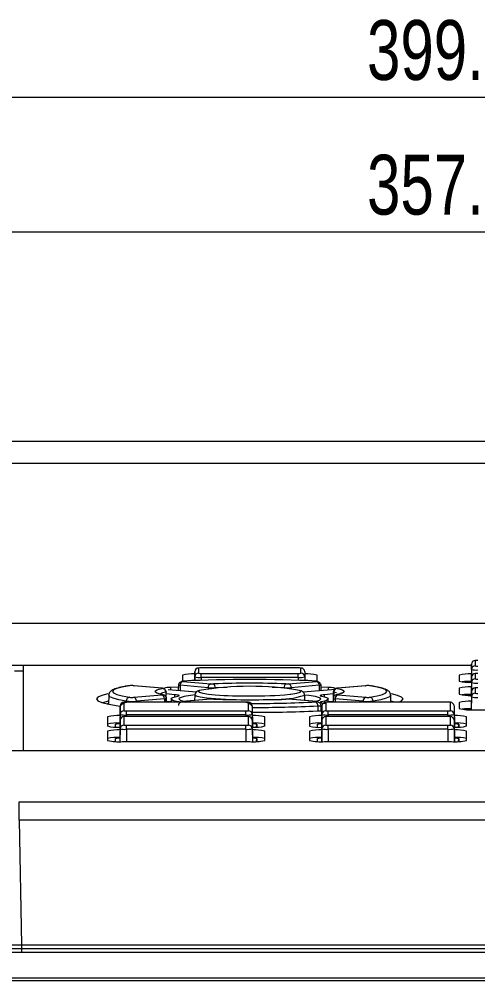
# Model space of a CAD drawing. Header units: millimetres. Extents: x 56 to 1167, y 133 to 726.
# Drawn here: x 200.2 to 261.5, y 185.2 to 313.7 of the extents above; entities that cross this region are included whole.
import ezdxf

# ---------------------------------------------------------------- set-up
doc = ezdxf.new("R2010")
doc.units = ezdxf.units.MM
doc.styles.add('SLDTEXTSTYLE0', font='TXT', dxfattribs={"width": 0.75})
doc.dimstyles.new('SLDDIMSTYLE0', dxfattribs={"dimtxt": 8, "dimasz": 3.302, "dimexe": 0, "dimexo": 0.0625, "dimgap": 2, "dimtad": 1, "dimrnd": 1e-09, "dimzin": 4, "dimdsep": 46, "dimtxsty": 'SLDTEXTSTYLE0', "dimsah": 1, "dimcen": 0.09, "dimadec": 0, "dimazin": 1, "dimtfac": 1, "dimtofl": 0, "dimtmove": 0, "dimatfit": 3, "dimfxl": 1, "dimfrac": 2, "dimtolj": 1, "dimtzin": 12, "dimarcsym": 0})
doc.dimstyles.new('SLDDIMSTYLE1', dxfattribs={"dimtxt": 8, "dimasz": 3.302, "dimexe": 0, "dimexo": 0.0625, "dimgap": 2, "dimtad": 1, "dimrnd": 1e-09, "dimzin": 12, "dimdsep": 46, "dimtxsty": 'SLDTEXTSTYLE0', "dimsah": 1, "dimcen": 0.09, "dimadec": 0, "dimazin": 3, "dimtfac": 1, "dimtofl": 0, "dimtmove": 0, "dimatfit": 3, "dimfxl": 1, "dimfrac": 2, "dimtolj": 1, "dimtzin": 12, "dimarcsym": 0})

# ---------------------------------------------------------------- blocks, each defined once
blk = doc.blocks.new('_D')
at = {"color": 7, "linetype": 'Continuous', "lineweight": 0}
for p, q in [((55.57, 188.69), (55.57, 304.3)), ((455.27, 188.69), (455.27, 304.3)), ((55.57, 303.3), (455.27, 303.3))]:
    blk.add_line(p, q, dxfattribs=at)
for points in [[(55.57, 303.3), (58.87, 301.55), (58.87, 305.05)], [(455.27, 303.3), (451.97, 305.05), (451.97, 301.55)]]:
    blk.add_solid(points, dxfattribs=at)
at = {"color": 7, "linetype": 'Continuous', "lineweight": 0, "insert": (246.71, 313.62), "char_height": 8, "attachment_point": 1, "style": 'SLDTEXTSTYLE0'}
blk.add_mtext('399.70', dxfattribs=at)
blk = doc.blocks.new('_D_1')
at = {"color": 7, "linetype": 'Continuous', "lineweight": 0}
for p, q in [((76.45, 255.82), (76.45, 286.3)), ((434.4, 255.82), (434.4, 286.3)), ((76.45, 285.3), (434.4, 285.3))]:
    blk.add_line(p, q, dxfattribs=at)
for points in [[(76.45, 285.3), (79.75, 283.55), (79.75, 287.05)], [(434.4, 285.3), (431.1, 287.05), (431.1, 283.55)]]:
    blk.add_solid(points, dxfattribs=at)
at = {"color": 7, "linetype": 'Continuous', "lineweight": 0, "insert": (246.71, 295.62), "char_height": 8, "attachment_point": 1, "style": 'SLDTEXTSTYLE0'}
blk.add_mtext('357.95', dxfattribs=at)

msp = doc.modelspace()

# ---------------------------------------------------------------- linework, layer by layer
at = {"color": 7, "linetype": 'Continuous', "lineweight": 15}
for p, q in [((431.894, 257.304), (78.953, 257.304)), ((431.97, 254.342), (78.877, 254.342)), ((261.185, 227.995), (261.185, 227.298)), ((190.424, 227.362), (260.682, 227.362)), ((200.758, 227.358), (199.558, 227.358)), ((200.758, 226.561), (199.558, 226.561)), ((200.758, 215.988), (200.758, 227.358)), ((223.667, 226.509), (223.647, 225.326)), ((223.667, 225.812), (223.667, 226.509)), ((224.167, 226.999), (224.167, 226.302)), ((237.519, 227.031), (224.519, 227.031)), ((237.519, 227.03), (224.519, 227.03)), ((224.519, 225.738), (224.519, 226.271)), ((224.519, 226.271), (237.519, 226.271)), ((237.519, 225.738), (237.519, 226.271)), ((237.87, 226.302), (237.87, 226.999)), ((238.37, 226.509), (238.37, 225.812)), ((238.37, 226.509), (238.391, 225.326)), ((260.685, 227.506), (260.642, 225.091)), ((260.685, 226.808), (260.685, 227.506)), ((261.185, 226.252), (261.185, 225.555)), ((222.019, 226.046), (222.019, 225.262)), ((222.079, 225.213), (225.82, 224.887)), ((237.519, 225.738), (224.519, 225.738)), ((236.217, 224.887), (239.959, 225.213)), ((240.019, 225.262), (240.019, 226.046)), ((259.019, 226.046), (259.019, 225.262)), ((260.685, 225.763), (260.642, 223.348)), ((260.685, 225.065), (260.685, 225.763)), ((219.247, 224.314), (215.505, 224.64)), ((219.29, 224.314), (215.548, 224.64)), ((219.873, 222.448), (219.849, 223.803)), ((220.098, 224.125), (223.883, 223.795)), ((221.471, 224.446), (220.484, 224.398)), ((221.476, 224.746), (221.463, 224.006)), ((221.476, 224.746), (221.477, 224.75)), ((225.467, 224.367), (221.725, 224.693)), ((240.312, 224.693), (236.571, 224.367)), ((238.167, 223.796), (241.94, 224.125)), ((240.56, 224.751), (240.562, 224.746)), ((240.575, 224.006), (240.562, 224.746)), ((241.553, 224.398), (240.567, 224.446)), ((242.188, 223.803), (242.164, 222.448)), ((246.489, 224.64), (242.748, 224.314)), ((246.533, 224.64), (242.791, 224.314)), ((259.019, 224.303), (259.019, 223.519)), ((260.685, 223.845), (260.642, 221.43)), ((260.685, 223.148), (260.685, 223.845)), ((261.185, 224.335), (261.185, 223.637)), ((212.153, 222.568), (211.331, 222.367)), ((212.167, 223.374), (212.146, 222.167)), ((214.185, 222.417), (214.185, 221.284)), ((230.519, 222.448), (214.519, 222.448)), ((230.519, 222.446), (214.519, 222.446)), ((215.505, 223.082), (219.247, 223.408)), ((219.6, 222.888), (215.858, 222.562)), ((219.858, 222.448), (219.849, 222.941)), ((221.005, 223.43), (219.854, 223.53)), ((220.519, 222.476), (219.872, 222.532)), ((220.519, 222.865), (220.519, 222.448)), ((225.777, 222.835), (222.035, 222.509)), ((225.82, 222.835), (222.079, 222.509)), ((222.158, 222.461), (222.423, 222.448)), ((223.667, 223.373), (223.655, 222.65)), ((226.203, 222.842), (226.239, 222.841)), ((230.853, 221.284), (230.853, 222.417)), ((235.799, 222.841), (235.835, 222.842)), ((239.959, 222.509), (236.217, 222.835)), ((240.002, 222.509), (236.261, 222.835)), ((238.383, 222.65), (238.37, 223.373)), ((242.183, 223.53), (241.033, 223.43)), ((241.185, 222.417), (241.185, 221.284)), ((241.519, 222.448), (241.519, 222.865)), ((242.166, 222.532), (241.519, 222.476)), ((257.519, 222.448), (241.519, 222.448)), ((257.519, 222.446), (241.519, 222.446)), ((242.188, 222.941), (242.179, 222.448)), ((246.179, 222.562), (242.437, 222.888)), ((242.791, 223.408), (246.533, 223.082)), ((249.886, 222.448), (249.87, 223.374)), ((250.412, 222.448), (249.884, 222.568)), ((257.853, 221.284), (257.853, 222.417)), ((211.961, 222.207), (212.148, 222.279)), ((213.432, 221.947), (213.685, 221.918)), ((213.685, 221.928), (213.635, 219.077)), ((213.685, 220.795), (213.685, 221.928)), ((214.519, 220.722), (214.519, 221.255)), ((214.519, 221.255), (230.519, 221.255)), ((230.519, 220.722), (230.519, 221.255)), ((231.353, 221.928), (231.353, 220.795)), ((231.353, 221.928), (231.403, 219.077)), ((240.562, 221.998), (240.56, 221.994)), ((240.574, 221.284), (240.562, 221.998)), ((240.681, 221.715), (240.567, 221.725)), ((240.685, 221.928), (240.635, 219.077)), ((240.685, 220.795), (240.685, 221.928)), ((241.033, 222.3), (241.182, 222.287)), ((241.519, 220.722), (241.519, 221.255)), ((241.519, 221.255), (257.519, 221.255)), ((257.519, 220.722), (257.519, 221.255)), ((258.353, 221.928), (258.353, 220.795)), ((258.353, 221.928), (258.403, 219.077)), ((259.019, 222.386), (259.019, 221.601)), ((261.019, 221.427), (267.676, 221.427)), ((212.019, 220.468), (212.019, 219.248)), ((213.685, 220.01), (213.635, 217.16)), ((213.685, 218.877), (213.685, 220.01)), ((214.185, 220.5), (214.185, 219.367)), ((230.519, 220.722), (214.519, 220.722)), ((230.519, 220.531), (214.519, 220.531)), ((230.519, 220.529), (214.519, 220.529)), ((230.853, 219.367), (230.853, 220.5)), ((231.353, 220.01), (231.353, 218.877)), ((231.353, 220.01), (231.403, 217.16)), ((233.019, 219.248), (233.019, 220.468)), ((239.019, 220.468), (239.019, 219.248)), ((240.685, 220.01), (240.635, 217.16)), ((240.685, 218.877), (240.685, 220.01)), ((241.185, 220.5), (241.185, 219.367)), ((257.519, 220.722), (241.519, 220.722)), ((257.519, 220.531), (241.519, 220.531)), ((257.519, 220.529), (241.519, 220.529)), ((257.853, 219.367), (257.853, 220.5)), ((258.353, 220.01), (258.353, 218.877)), ((258.353, 220.01), (258.403, 217.16)), ((260.019, 219.248), (260.019, 220.468)), ((212.019, 218.551), (212.019, 217.331)), ((213.071, 219.095), (213.071, 219.472)), ((214.519, 218.805), (214.519, 219.338)), ((214.519, 219.338), (230.519, 219.338)), ((230.519, 218.805), (214.519, 218.805)), ((230.519, 218.805), (230.519, 219.338)), ((231.966, 219.472), (231.966, 219.095)), ((233.019, 217.331), (233.019, 218.551)), ((239.019, 218.551), (239.019, 217.331)), ((240.071, 219.095), (240.071, 219.472)), ((241.519, 218.805), (241.519, 219.338)), ((241.519, 219.338), (257.519, 219.338)), ((257.519, 218.805), (241.519, 218.805)), ((257.519, 218.805), (257.519, 219.338)), ((258.966, 219.472), (258.966, 219.095)), ((260.019, 217.331), (260.019, 218.551)), ((213.071, 217.177), (213.071, 217.555)), ((231.966, 217.555), (231.966, 217.177)), ((240.071, 217.177), (240.071, 217.555)), ((258.966, 217.555), (258.966, 217.177)), ((200.758, 215.988), (376.724, 215.988)), ((200.758, 215.915), (200.758, 215.988)), ((214.019, 217.156), (231.019, 217.156)), ((241.019, 217.156), (258.019, 217.156)), ((450.212, 215.915), (60.635, 215.915)), ((200.193, 209.102), (310.654, 209.102)), ((200.193, 206.675), (200.193, 209.102)), ((200.193, 206.675), (200.496, 189.988)), ((310.654, 206.675), (200.193, 206.675)), ((200.495, 188.988), (193.062, 188.988)), ((193.416, 189.488), (200.495, 189.488)), ((200.495, 189.988), (200.496, 189.988)), ((200.495, 189.988), (200.495, 189.488)), ((200.495, 189.488), (200.495, 188.988)), ((200.495, 189.488), (310.352, 189.488)), ((310.352, 188.988), (200.495, 188.988)), ((200.496, 189.988), (310.351, 189.988)), ((58.268, 185.576), (452.545, 185.576)), ((452.51, 185.188), (58.304, 185.188))]:
    msp.add_line(p, q, dxfattribs=at)
at = {"color": 8, "linetype": 'Continuous', "lineweight": 15}
for p, q in [((190.424, 233.009), (379.224, 233.009)), ((224.519, 227.03), (224.519, 227.031)), ((237.519, 227.03), (237.519, 227.031)), ((260.685, 226.808), (260.655, 225.09)), ((223.667, 225.812), (223.659, 225.326)), ((224.519, 225.738), (224.519, 225.357)), ((237.519, 225.738), (237.519, 225.357)), ((238.37, 225.812), (238.379, 225.326)), ((260.685, 225.065), (260.655, 223.347)), ((215.505, 224.64), (215.548, 224.64)), ((219.247, 224.314), (219.29, 224.314)), ((219.785, 223.775), (219.796, 223.143)), ((220.484, 224.091), (220.484, 224.398)), ((221.725, 224.693), (221.716, 223.984)), ((225.467, 224.367), (225.465, 224.211)), ((226.393, 224.351), (226.394, 224.302)), ((235.644, 224.351), (235.644, 224.302)), ((236.571, 224.367), (236.573, 224.211)), ((240.312, 224.693), (240.321, 223.984)), ((241.553, 224.091), (241.553, 224.398)), ((242.252, 223.775), (242.242, 223.143)), ((242.624, 223.685), (242.252, 223.775)), ((242.748, 224.314), (242.791, 224.314)), ((246.489, 224.64), (246.533, 224.64)), ((214.511, 222.579), (214.508, 222.416)), ((214.519, 222.446), (214.519, 222.448)), ((215.858, 222.562), (215.86, 222.448)), ((219.6, 222.888), (219.605, 222.448)), ((221.005, 223.14), (221.005, 223.43)), ((221.419, 222.448), (221.419, 222.494)), ((222.079, 222.509), (222.035, 222.509)), ((222.158, 222.461), (222.119, 222.448)), ((225.82, 222.835), (225.777, 222.835)), ((230.519, 222.446), (230.519, 222.448)), ((236.261, 222.835), (236.217, 222.835)), ((240.002, 222.509), (239.959, 222.509)), ((240.618, 222.353), (240.618, 222.494)), ((241.033, 223.14), (241.033, 223.43)), ((241.519, 222.446), (241.519, 222.448)), ((242.437, 222.888), (242.432, 222.448)), ((246.179, 222.562), (246.178, 222.448)), ((247.527, 222.579), (247.529, 222.448)), ((257.519, 222.446), (257.519, 222.448)), ((260.685, 223.148), (260.655, 221.43)), ((240.121, 221.933), (240.127, 221.264)), ((213.685, 220.795), (213.655, 219.077)), ((214.519, 220.722), (214.519, 220.531)), ((214.519, 220.529), (214.519, 220.531)), ((230.519, 220.722), (230.519, 220.531)), ((230.519, 220.529), (230.519, 220.531)), ((231.353, 220.795), (231.383, 219.077)), ((240.685, 220.795), (240.655, 219.077)), ((241.519, 220.722), (241.519, 220.531)), ((241.519, 220.529), (241.519, 220.531)), ((257.519, 220.722), (257.519, 220.531)), ((257.519, 220.529), (257.519, 220.531)), ((258.353, 220.795), (258.383, 219.077)), ((213.091, 219.094), (213.071, 219.472)), ((213.685, 218.877), (213.655, 217.159)), ((214.519, 218.805), (214.519, 217.156)), ((230.519, 218.805), (230.519, 217.156)), ((231.353, 218.877), (231.383, 217.159)), ((231.946, 219.094), (231.966, 219.472)), ((240.091, 219.094), (240.071, 219.472)), ((240.685, 218.877), (240.655, 217.159)), ((241.519, 218.805), (241.519, 217.156)), ((257.519, 218.805), (257.519, 217.156)), ((258.353, 218.877), (258.383, 217.159)), ((258.946, 219.094), (258.966, 219.472)), ((213.091, 217.176), (213.071, 217.555)), ((231.946, 217.176), (231.966, 217.555)), ((240.091, 217.176), (240.071, 217.555)), ((258.946, 217.176), (258.966, 217.555))]:
    msp.add_line(p, q, dxfattribs=at)
at = {"color": 7, "linetype": 'Continuous', "lineweight": 15, "flags": 128}
for points in [[(222.158, 225.262), (222.091, 225.258), (222.038, 225.252), (222, 225.246), (221.979, 225.239), (221.977, 225.232), (221.994, 225.225), (222.028, 225.219), (222.079, 225.213)], [(239.959, 225.213), (240.009, 225.219), (240.044, 225.225), (240.06, 225.232), (240.058, 225.239), (240.038, 225.246), (240, 225.252), (239.946, 225.258), (239.88, 225.262)], [(214.948, 224.634), (213.962, 224.451), (213.247, 224.26), (212.813, 224.062), (212.667, 223.861), (212.813, 223.66), (213.247, 223.463), (213.962, 223.271), (214.948, 223.089)], [(219.323, 223.442), (218.909, 223.543), (218.611, 223.647), (218.431, 223.754), (218.37, 223.861), (218.431, 223.969), (218.611, 224.075), (218.909, 224.18), (219.323, 224.281)], [(219.323, 224.281), (219.339, 224.285), (219.348, 224.29), (219.349, 224.294), (219.343, 224.299), (219.329, 224.303), (219.308, 224.307), (219.28, 224.311), (219.247, 224.314)], [(219.845, 223.81), (219.848, 223.807), (219.849, 223.803)], [(241.94, 224.125), (242.222, 224.156), (242.417, 224.192), (242.515, 224.23), (242.51, 224.27), (242.404, 224.308), (242.202, 224.343), (241.913, 224.374), (241.553, 224.398)], [(242.188, 223.803), (242.189, 223.807), (242.192, 223.81)], [(242.791, 224.314), (242.757, 224.311), (242.73, 224.307), (242.709, 224.303), (242.695, 224.299), (242.688, 224.294), (242.69, 224.29), (242.698, 224.285), (242.715, 224.281)], [(242.715, 224.281), (243.128, 224.18), (243.427, 224.075), (243.607, 223.969), (243.667, 223.861), (243.607, 223.754), (243.427, 223.647), (243.128, 223.543), (242.715, 223.442)], [(212.039, 223.54), (211.261, 223.341), (210.705, 223.105), (210.519, 222.865), (210.705, 222.625), (211.261, 222.389), (212.175, 222.161), (213.432, 221.947)], [(219.247, 223.408), (219.28, 223.412), (219.308, 223.415), (219.329, 223.42), (219.343, 223.424), (219.349, 223.428), (219.348, 223.433), (219.339, 223.437), (219.323, 223.442)], [(219.849, 222.941), (219.848, 222.937), (219.846, 222.934)], [(221.419, 222.494), (221.028, 222.583), (220.746, 222.676), (220.576, 222.77), (220.519, 222.865), (220.576, 222.96), (220.746, 223.055), (221.028, 223.147), (221.419, 223.236)], [(221.419, 223.236), (221.52, 223.261), (221.577, 223.286), (221.589, 223.312), (221.557, 223.338), (221.48, 223.364), (221.36, 223.388), (221.201, 223.41), (221.005, 223.43)], [(221.571, 222.448), (221.52, 222.47), (221.419, 222.494)], [(223.705, 223.394), (223.12, 223.325), (222.242, 223.182), (221.701, 223.027), (221.519, 222.865), (221.701, 222.704), (222.242, 222.548), (222.314, 222.533)], [(222.079, 222.509), (222.028, 222.504), (221.994, 222.497), (221.977, 222.49), (221.979, 222.483), (222, 222.476), (222.038, 222.47), (222.091, 222.465), (222.158, 222.461)], [(239.723, 222.533), (239.796, 222.548), (240.336, 222.704), (240.519, 222.865), (240.336, 223.027), (239.796, 223.182), (238.918, 223.325), (238.373, 223.389)], [(239.88, 222.461), (239.946, 222.465), (240, 222.47), (240.038, 222.476), (240.058, 222.483), (240.06, 222.49), (240.044, 222.497), (240.009, 222.504), (239.959, 222.509)], [(241.033, 223.43), (240.837, 223.41), (240.677, 223.388), (240.558, 223.364), (240.481, 223.338), (240.448, 223.312), (240.461, 223.286), (240.518, 223.261), (240.618, 223.236)], [(240.618, 222.494), (240.518, 222.47), (240.461, 222.444), (240.448, 222.418), (240.481, 222.392), (240.558, 222.367), (240.677, 222.342), (240.837, 222.32), (241.033, 222.3)], [(240.618, 223.236), (241.009, 223.147), (241.291, 223.055), (241.462, 222.96), (241.519, 222.865), (241.462, 222.77), (241.291, 222.676), (241.009, 222.583), (240.618, 222.494)], [(242.191, 222.934), (242.189, 222.937), (242.188, 222.941)], [(242.715, 223.442), (242.698, 223.437), (242.69, 223.433), (242.688, 223.428), (242.695, 223.424), (242.709, 223.42), (242.73, 223.415), (242.757, 223.412), (242.791, 223.408)], [(247.089, 223.089), (248.075, 223.271), (248.477, 223.368)], [(250.953, 222.448), (251.332, 222.625), (251.519, 222.865), (251.332, 223.105), (250.777, 223.341), (249.98, 223.544)]]:
    msp.add_lwpolyline(points, dxfattribs=at)
at = {"color": 8, "linetype": 'Continuous', "lineweight": 15, "flags": 128}
for points in [[(219.849, 223.803), (219.845, 223.796), (219.824, 223.785), (219.785, 223.775)], [(224.308, 223.982), (224.179, 223.896), (224.271, 223.758), (224.728, 223.625), (225.523, 223.505), (226.414, 223.419)], [(228.006, 224.398), (227.51, 224.386), (226.393, 224.351)], [(235.644, 224.351), (234.527, 224.386), (234.031, 224.398)], [(236.374, 223.489), (236.515, 223.505), (237.31, 223.625), (237.766, 223.758), (237.859, 223.896), (237.686, 223.999)], [(242.252, 223.775), (242.213, 223.785), (242.192, 223.796), (242.188, 223.803)], [(248.477, 223.368), (248.791, 223.463), (249.225, 223.66), (249.37, 223.861), (249.225, 224.062), (248.791, 224.26), (248.075, 224.451), (247.089, 224.634)], [(214.511, 222.579), (213.498, 222.766), (212.763, 222.962), (212.317, 223.165), (212.167, 223.372), (212.167, 223.374)], [(227.833, 222.794), (227.829, 222.795), (226.435, 222.871), (225.271, 222.972), (224.395, 223.094), (223.852, 223.229), (223.667, 223.372), (223.667, 223.373)], [(249.87, 223.374), (249.87, 223.372), (249.721, 223.165), (249.275, 222.962), (248.54, 222.766), (247.527, 222.579)]]:
    msp.add_lwpolyline(points, dxfattribs=at)
at = {"color": 7, "linetype": 'Continuous', "lineweight": 15}
for centre, radius, start, end in [((261.184, 227.496), 0.499, 89.89374, 178.8881), ((261.436, 227.044), 0.984, 85.16638, 104.7951), ((224.166, 226.5), 0.499, 89.89321, 178.88874), ((224.166, 225.803), 0.499, 89.89278, 178.88873), ((224.432, 225.998), 1.035, 85.16618, 104.79609), ((224.432, 227.303), 1.035, 255.20586, 274.83307), ((237.606, 225.998), 1.035, 75.20404, 94.83369), ((237.606, 227.303), 1.035, 265.16706, 284.794), ((237.871, 226.5), 0.499, 1.11156, 90.10649), ((237.871, 225.803), 0.499, 1.11157, 90.10692), ((261.184, 226.799), 0.499, 89.89307, 178.88834), ((261.312, 229.183), 2.456, 255.20427, 274.83337), ((261.184, 225.753), 0.499, 89.8935, 178.8879), ((261.436, 228.249), 0.984, 255.2049, 274.83362), ((261.436, 225.301), 0.984, 85.16659, 104.79616), ((222.212, 224.743), 0.489, 105.77716, 185.82844), ((223.369, 221.064), 5.162, 86.7482, 105.1681), ((231.019, 30.088), 195.375, 87.40046, 92.59954), ((224.308, 228.236), 2.507, 255.20378, 274.83405), ((231.019, 86.173), 138.791, 88.0115, 91.9885), ((237.73, 228.236), 2.507, 265.16606, 284.79612), ((238.668, 221.064), 5.162, 74.83188, 93.2518), ((239.826, 224.743), 0.489, 354.17144, 74.22297), ((260.369, 221.064), 5.162, 86.74819, 105.16813), ((260.361, 230.203), 5.12, 254.80593, 273.15597), ((260.772, 211.528), 13.694, 90.53405, 95.62484), ((260.802, 220.003), 5.125, 91.77861, 95.99398), ((261.184, 225.056), 0.499, 89.89374, 178.8881), ((261.312, 227.44), 2.456, 255.20467, 274.83298), ((261.436, 226.506), 0.984, 255.20222, 274.83503), ((215.263, 221.658), 2.992, 85.37154, 96.04305), ((219.266, 224.055), 0.26, 59.55804, 84.73428), ((219.284, 223.781), 0.501, 359.29513, 85.53334), ((220.272, 222.545), 1.865, 83.45194, 114.0356), ((231.047, 184.707), 39.848, 80.40986, 99.73737), ((225.953, 224.417), 0.489, 105.7765, 185.82871), ((226.074, 232.638), 8.293, 265.79911, 272.20327), ((226.071, 228.303), 3.425, 265.80043, 272.20286), ((225.823, 224.445), 0.578, 350.64523, 48.88649), ((236.215, 224.445), 0.578, 131.11417, 189.35411), ((235.963, 232.638), 8.293, 267.79671, 274.2009), ((235.966, 228.303), 3.425, 267.79711, 274.19959), ((236.084, 224.417), 0.489, 354.17089, 74.2239), ((242.754, 223.781), 0.501, 94.46716, 180.70425), ((242.771, 224.055), 0.26, 95.26637, 120.5139), ((246.774, 221.658), 2.992, 83.95695, 94.62846), ((260.369, 219.321), 5.162, 86.74827, 105.16832), ((261.184, 223.835), 0.499, 89.89374, 178.8881), ((261.436, 223.383), 0.984, 85.16638, 104.7951), ((214.184, 221.918), 0.499, 89.89346, 178.88849), ((214.436, 221.466), 0.984, 85.16649, 104.79505), ((215.007, 222.595), 0.497, 96.82668, 181.93679), ((215.274, 229.786), 7.248, 263.95729, 274.62788), ((215.263, 226.064), 2.992, 263.95695, 274.62846), ((215.372, 222.612), 0.489, 354.17156, 74.22284), ((219.114, 222.938), 0.489, 354.17129, 74.2235), ((219.338, 223.016), 0.426, 61.44278, 92.07412), ((222.059, 222.25), 0.26, 95.26439, 120.44469), ((226.071, 219.42), 3.425, 87.79714, 94.19957), ((231.019, 361.55), 138.791, 268.0115, 271.9885), ((230.684, 281.818), 58.555, 265.81724, 270.32712), ((230.602, 221.466), 0.984, 75.2049, 94.83362), ((230.854, 221.918), 0.499, 1.11215, 90.10612), ((231.201, 411.582), 189.32, 269.9027, 272.62755), ((231.463, 276.603), 53.34, 269.52249, 275.28275), ((235.966, 219.42), 3.425, 85.80041, 92.20289), ((239.605, 222.016), 0.523, 350.86672, 58.30761), ((239.978, 222.25), 0.26, 59.5005, 84.7375), ((241.184, 221.918), 0.499, 89.89388, 178.88796), ((241.436, 221.466), 0.984, 85.16641, 104.79507), ((242.924, 222.938), 0.489, 105.77638, 185.82883), ((242.699, 223.016), 0.426, 87.9266, 118.39349), ((246.666, 222.612), 0.489, 105.77712, 185.82861), ((246.764, 229.786), 7.248, 265.3721, 276.04274), ((246.774, 226.064), 2.992, 265.37154, 276.04305), ((247.03, 222.595), 0.497, 358.06311, 83.17306), ((257.602, 221.466), 0.984, 75.20488, 94.83364), ((257.854, 221.918), 0.499, 1.112, 90.10619), ((260.366, 228.485), 5.146, 254.82185, 273.21534), ((260.369, 217.404), 5.162, 86.74819, 105.16813), ((260.772, 209.786), 13.693, 90.53382, 95.62506), ((260.802, 218.256), 5.129, 91.77969, 95.99178), ((261.184, 223.138), 0.499, 89.89307, 178.88834), ((261.312, 225.522), 2.456, 255.20427, 274.83337), ((261.436, 224.588), 0.984, 255.2049, 274.83362), ((214.184, 220.785), 0.499, 89.89355, 178.8884), ((214.436, 222.235), 0.984, 255.20327, 274.83392), ((230.602, 222.235), 0.984, 265.16597, 284.79678), ((230.854, 220.785), 0.499, 1.11224, 90.10603), ((231.3, 430.136), 209.057, 270.01841, 272.55566), ((241.184, 220.785), 0.499, 89.89397, 178.88787), ((241.436, 222.235), 0.984, 255.20325, 274.834), ((257.602, 222.235), 0.984, 265.16594, 284.79681), ((257.854, 220.785), 0.499, 1.11209, 90.1061), ((260.523, 227.295), 5.888, 255.20386, 274.83387), ((260.772, 207.867), 13.694, 90.53405, 95.62484), ((260.802, 216.342), 5.125, 91.77861, 95.99398), ((213.369, 215.486), 5.162, 86.74807, 105.16839), ((214.312, 223.169), 2.456, 255.2042, 274.83367), ((214.184, 220.001), 0.499, 89.89334, 178.88839), ((214.436, 219.549), 0.984, 85.16659, 104.79558), ((230.726, 223.169), 2.456, 265.16637, 284.79571), ((230.602, 219.549), 0.984, 75.20437, 94.83352), ((230.854, 220.001), 0.499, 1.11225, 90.10624), ((231.668, 215.486), 5.162, 74.8316, 93.25193), ((240.369, 215.486), 5.162, 86.7481, 105.16836), ((241.312, 223.169), 2.456, 255.20429, 274.83362), ((241.184, 220.001), 0.499, 89.89376, 178.88786), ((241.436, 219.549), 0.984, 85.16652, 104.7956), ((257.726, 223.169), 2.456, 265.16638, 284.79572), ((257.602, 219.549), 0.984, 75.20435, 94.83354), ((257.854, 220.001), 0.499, 1.1121, 90.10631), ((258.668, 215.486), 5.162, 74.83164, 93.25191), ((213.362, 214.527), 5.125, 86.83312, 105.19077), ((213.357, 224.173), 5.103, 254.79614, 273.11846), ((213.369, 213.569), 5.162, 86.74812, 105.16834), ((213.545, 218.092), 1.459, 86.15361, 108.95095), ((214.184, 218.868), 0.499, 89.89334, 178.88839), ((214.312, 221.251), 2.456, 255.20378, 274.83409), ((214.436, 220.318), 0.984, 255.20411, 274.83372), ((230.602, 220.318), 0.984, 265.16617, 284.79594), ((230.726, 221.251), 2.456, 265.16596, 284.79613), ((230.854, 218.868), 0.499, 1.11225, 90.10624), ((231.668, 213.569), 5.162, 74.83165, 93.25188), ((231.676, 214.527), 5.125, 74.80922, 93.16689), ((231.492, 218.092), 1.459, 71.0488, 93.84663), ((231.68, 224.173), 5.103, 266.88155, 285.20386), ((240.362, 214.526), 5.125, 86.83314, 105.19074), ((240.366, 224.214), 5.146, 254.82209, 273.21522), ((240.369, 213.569), 5.162, 86.74815, 105.16831), ((240.545, 218.092), 1.459, 86.15336, 108.95118), ((241.184, 218.868), 0.499, 89.89376, 178.88786), ((241.312, 221.251), 2.456, 255.20387, 274.83403), ((241.436, 220.318), 0.984, 255.20409, 274.83379), ((257.602, 220.318), 0.984, 265.16615, 284.79596), ((257.726, 221.251), 2.456, 265.16596, 284.79613), ((257.854, 218.868), 0.499, 1.1121, 90.10631), ((258.668, 213.569), 5.162, 74.83169, 93.25186), ((258.676, 214.526), 5.125, 74.80926, 93.16687), ((258.492, 218.092), 1.459, 71.04883, 93.84662), ((258.68, 224.173), 5.103, 266.88157, 285.20383), ((213.362, 212.609), 5.125, 86.83285, 105.19091), ((213.523, 223.024), 5.888, 255.20403, 274.83391), ((213.545, 216.174), 1.46, 86.15484, 108.94973), ((231.515, 223.024), 5.888, 265.16609, 284.79598), ((231.676, 212.609), 5.125, 74.80908, 93.16716), ((231.492, 216.174), 1.46, 71.05002, 93.84541), ((240.362, 212.609), 5.125, 86.83287, 105.19088), ((240.523, 223.024), 5.889, 255.20406, 274.83388), ((240.545, 216.174), 1.46, 86.15459, 108.94995), ((258.515, 223.024), 5.889, 265.16611, 284.79594), ((258.676, 212.609), 5.125, 74.80912, 93.16714), ((258.492, 216.174), 1.46, 71.05005, 93.84539)]:
    msp.add_arc(centre, radius, start, end, dxfattribs=at)
at = {"color": 8, "linetype": 'Continuous', "lineweight": 15}
for centre, radius, start, end in [((220.157, 221.261), 2.542, 98.40116, 117.64727), ((221.677, 225.082), 0.391, 239.09377, 277.09104), ((240.361, 225.082), 0.391, 262.90811, 300.90724), ((219.597, 223.585), 0.697, 270.21682, 290.89022), ((234.591, 235.298), 12.51, 268.2274, 287.58217), ((242.426, 223.509), 0.621, 247.81469, 271.06879), ((231.266, 413.982), 192.253, 270.01404, 272.63993), ((240.182, 223.108), 1.176, 267.04033, 288.76035)]:
    msp.add_arc(centre, radius, start, end, dxfattribs=at)
at = {"color": 7, "linetype": 'Continuous', "lineweight": 15}
for points, knots in [([(222.056, 225.232), (222.024, 225.222), (221.959, 225.201), (221.824, 225.142), (221.663, 225.046), (221.519, 224.905), (221.491, 224.802), (221.477, 224.75)], [0, 0, 0, 0, 0.1090514, 0.2239916, 0.4685903, 0.7297409, 1, 1, 1, 1]), ([(240.56, 224.75), (240.546, 224.802), (240.519, 224.905), (240.374, 225.046), (240.214, 225.142), (240.079, 225.201), (240.013, 225.222), (239.981, 225.232)], [0, 0, 0, 0, 0.2702586, 0.5314095, 0.7760095, 0.8909469, 1, 1, 1, 1]), ([(214.87, 224.629), (214.67, 224.596), (214.081, 224.498), (213.313, 224.322), (212.74, 224.119), (212.414, 223.904), (212.161, 223.631), (212.192, 223.432), (212.199, 223.388)], [0, 0, 0, 0, 0.1358721, 0.3994156, 0.6684233, 0.823837, 0.9605661, 1, 1, 1, 1]), ([(219.846, 223.81), (219.834, 223.86), (219.811, 223.959), (219.705, 224.094), (219.564, 224.207), (219.452, 224.256), (219.398, 224.28)], [0, 0, 0, 0, 0.2646364, 0.5227071, 0.7689815, 1, 1, 1, 1]), ([(224.105, 223.931), (224.046, 223.906), (223.93, 223.857), (223.714, 223.68), (223.697, 223.473), (223.691, 223.401)], [0, 0, 0, 0, 0.4002958, 0.7915856, 1, 1, 1, 1]), ([(238.357, 223.373), (238.348, 223.458), (238.329, 223.641), (238.154, 223.819), (238.011, 223.912), (237.903, 223.947), (237.854, 223.964)], [0, 0, 0, 0, 0.2092195, 0.4459675, 0.7465411, 1, 1, 1, 1]), ([(242.64, 224.28), (242.586, 224.256), (242.474, 224.207), (242.333, 224.094), (242.226, 223.959), (242.203, 223.86), (242.192, 223.81)], [0, 0, 0, 0, 0.2310167, 0.4772924, 0.7353629, 1, 1, 1, 1]), ([(249.837, 223.36), (249.835, 223.458), (249.832, 223.709), (249.568, 223.945), (249.23, 224.149), (248.65, 224.341), (247.899, 224.509), (247.346, 224.6), (247.167, 224.629)], [0, 0, 0, 0, 0.0823839, 0.2123327, 0.3666108, 0.6285954, 0.8798122, 1, 1, 1, 1]), ([(214.519, 222.42), (214.49, 222.411), (214.431, 222.392), (214.326, 222.353), (214.214, 222.304), (214.098, 222.247), (213.988, 222.182), (213.852, 222.087), (213.79, 222.008), (213.748, 221.956)], [0, 0, 0, 0, 0.1067298, 0.2201172, 0.3396946, 0.4647913, 0.5945578, 0.7279859, 1, 1, 1, 1]), ([(219.427, 223.433), (219.311, 223.458), (219.028, 223.521), (218.783, 223.618), (218.776, 223.623), (218.773, 223.625)], [0, 0, 0, 0, 0.3118003, 0.7672704, 1, 1, 1, 1]), ([(219.846, 222.934), (219.844, 222.981), (219.839, 223.074), (219.774, 223.203), (219.675, 223.315), (219.585, 223.366), (219.54, 223.391)], [0, 0, 0, 0, 0.2592685, 0.5143572, 0.7619842, 1, 1, 1, 1]), ([(221.927, 222.474), (221.868, 222.45), (221.744, 222.4), (221.595, 222.283), (221.491, 222.145), (221.482, 222.045), (221.477, 221.994)], [0, 0, 0, 0, 0.22684263, 0.47240013, 0.73224914, 1, 1, 1, 1]), ([(231.289, 221.956), (231.248, 222.008), (231.186, 222.087), (231.05, 222.182), (230.939, 222.247), (230.824, 222.304), (230.712, 222.353), (230.607, 222.392), (230.548, 222.411), (230.519, 222.42)], [0, 0, 0, 0, 0.2720147, 0.4054428, 0.5352076, 0.6603058, 0.7798832, 0.8932689, 1, 1, 1, 1]), ([(240.56, 221.994), (240.556, 222.045), (240.547, 222.145), (240.443, 222.283), (240.293, 222.4), (240.17, 222.45), (240.11, 222.474)], [0, 0, 0, 0, 0.2677508, 0.5276005, 0.7731582, 1, 1, 1, 1]), ([(242.497, 223.391), (242.453, 223.366), (242.362, 223.315), (242.263, 223.203), (242.198, 223.074), (242.194, 222.981), (242.192, 222.934)], [0, 0, 0, 0, 0.2380169, 0.4856429, 0.7407321, 1, 1, 1, 1]), ([(243.267, 223.621), (243.272, 223.626), (243.296, 223.651), (243.141, 223.559), (242.892, 223.495), (242.664, 223.444), (242.611, 223.433)], [0, 0, 0, 0, 0.0811724, 0.4155001, 0.8646895, 1, 1, 1, 1]), ([(193.416, 189.988), (193.883, 189.974), (194.388, 189.971), (195.2, 189.97), (195.48, 189.97), (196.059, 189.972), (196.359, 189.973), (197.267, 189.977), (197.891, 189.98), (199.173, 189.985), (199.834, 189.987), (200.495, 189.988)], [0, 0, 0, 0, 0.25, 0.25, 0.375, 0.375, 0.5, 0.5, 0.75, 0.75, 1, 1, 1, 1])]:
    msp.add_open_spline(points, degree=3, knots=knots, dxfattribs=at)

# ---------------------------------------------------------------- dimensions: what is measured, and where the dimension line sits
at = {"color": 7, "linetype": 'Continuous', "lineweight": 0}
for base, p1, p2, dimstyle, picture, middle in [((455.275, 303.304), (55.572, 187.691), (455.275, 187.691), 'SLDDIMSTYLE0', '_D', (262.967, 303.304)), ((434.4, 285.304), (76.448, 254.824), (434.4, 254.824), 'SLDDIMSTYLE1', '_D_1', (262.967, 285.304))]:
    dim = msp.add_linear_dim(base=base, p1=p1, p2=p2, dimstyle=dimstyle, dxfattribs=at)
    dim.commit()
    dim.dimension.update_dxf_attribs({"geometry": picture, "text_midpoint": middle, "dimtype": 160})

doc.saveas('drawing.dxf')
